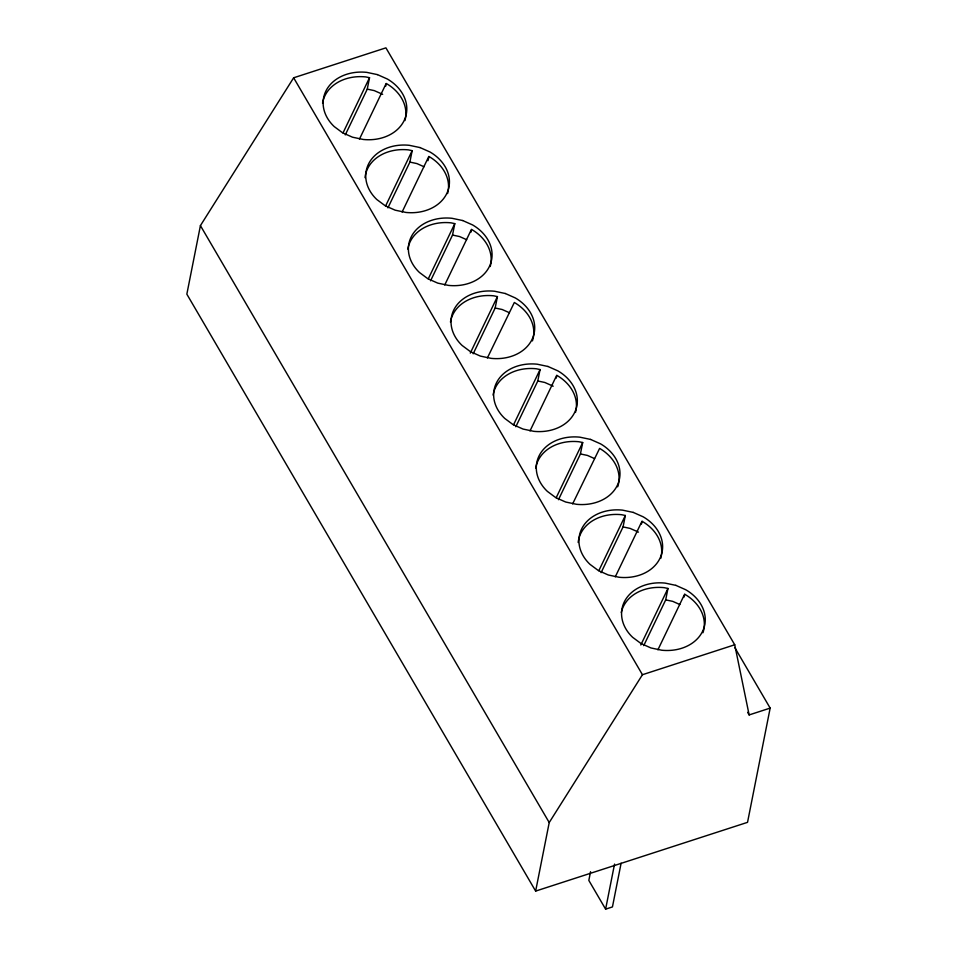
<?xml version="1.0" encoding="UTF-8"?>
<svg xmlns="http://www.w3.org/2000/svg" width="957" height="957" viewBox="0 0 957 957"><rect width="100%" height="100%" fill="white"/><g stroke="black" fill="none" stroke-linecap="round" stroke-linejoin="round"><path stroke-width="1.44" d="M770.158 708.108L749.14 714.927L734.725 644.779L385.922 47.85L293.643 77.792L200.42 225.613L186.842 294.158L535.645 891.087L747.537 822.338L770.158 708.108L734.749 647.506M345.286 134.889L367.261 89.133L369.522 77.708L365.765 76.919A42.144 33.471 11.2 0 0 322.557 103.224M385.611 86.321L386.437 83.582A42.144 33.471 11.2 0 1 404.943 120.594M387.92 207.848L409.895 162.092L412.156 150.668L408.4 149.878A42.144 33.471 11.2 0 0 365 177.643M427.958 160.716L429.071 156.553A42.144 33.471 11.2 0 1 447.577 193.565M430.554 280.82L452.529 235.063L454.79 223.639L451.034 222.837A42.144 33.471 11.2 0 0 407.826 249.155M470.88 232.252L471.705 229.513A42.144 33.471 11.2 0 1 490.211 266.525M473.189 353.779L495.164 308.022L497.425 296.598L493.668 295.809A42.144 33.471 11.2 0 0 450.46 322.114M515.823 426.75L537.798 380.994L540.059 369.569L536.303 368.768A42.144 33.471 11.2 0 0 493.094 395.085M556.149 378.182L556.974 375.443A42.144 33.471 11.2 0 1 575.48 412.455M558.457 499.71L580.432 453.953L582.693 442.529L578.937 441.739A42.144 33.471 11.2 0 0 535.729 468.045M535.645 891.087L549.222 822.542L642.446 674.721L734.725 644.779M601.092 572.669L623.067 526.912L625.328 515.488L621.572 514.699A42.144 33.471 11.2 0 0 578.172 542.463M641.417 524.113L642.243 521.374A42.144 33.471 11.2 0 1 660.749 558.386M590.553 871.695L588.83 880.416L605.614 909.15L612.444 906.937L621.105 863.214M643.726 645.64L665.701 599.883L667.962 588.459L664.206 587.658A42.144 33.471 11.2 0 0 621.272 612.528M605.614 909.15L614.538 864.087M684.052 597.072L684.877 594.333A42.144 33.471 11.2 0 1 702.952 632.744M343.025 132.891L369.522 77.708M359.473 139.064L386.173 83.474M385.659 205.851L412.156 150.668M402.107 212.023L428.808 156.434M428.293 278.81L454.79 223.639M444.742 284.995L471.442 229.393M470.282 353.121L497.425 296.598M487.376 357.954L514.34 302.484A42.144 33.471 11.2 0 1 532.415 340.895M513.562 424.741L540.059 369.569M530.011 430.913L556.711 375.323M556.196 497.712L582.693 442.529M572.645 503.884L599.608 448.402A42.144 33.471 11.2 0 1 617.684 486.814M598.831 570.671L625.328 515.488M615.279 576.844L641.98 521.254M640.819 644.982L667.962 588.459M657.914 649.815L684.614 594.213M367.261 89.133L374.259 90.604L382.656 94.336M409.895 162.092L416.893 163.575L424.035 166.745M452.529 235.063L459.527 236.535L466.669 239.705M495.164 308.022L502.162 309.506L509.303 312.676M537.798 380.994L544.796 382.465L553.194 386.197M580.432 453.953L587.431 455.424L594.572 458.594M623.067 526.912L630.065 528.396L638.463 532.116M665.701 599.883L672.711 601.355L679.841 604.525M747.632 712.343L749.14 714.927M293.643 77.792L642.446 674.721M200.42 225.613L549.222 822.542M377.429 74.61L366.663 72.349A42.144 33.471 11.2 0 0 326.983 89.049A42.144 33.471 11.2 0 0 334.196 126.563L342.582 132.796L352.499 137.198L363.265 139.471A42.144 33.471 11.2 0 0 404.907 118.8A42.144 33.471 11.2 0 0 387.346 79.012L377.429 74.61M420.063 147.581L409.297 145.308A42.144 33.471 11.2 0 0 369.617 162.008A42.144 33.471 11.2 0 0 376.831 199.535L385.216 205.767L395.133 210.169L405.9 212.442A42.144 33.471 11.2 0 0 447.541 191.759A42.144 33.471 11.2 0 0 429.98 151.984L420.063 147.581M462.698 220.541L451.931 218.28A42.144 33.471 11.2 0 0 412.252 234.979A42.144 33.471 11.2 0 0 419.465 272.494L427.851 278.726L437.768 283.128L448.534 285.401A42.144 33.471 11.2 0 0 490.175 264.73A42.144 33.471 11.2 0 0 472.614 224.943L462.698 220.541M505.332 293.512L494.566 291.239A42.144 33.471 11.2 0 0 454.886 307.939A42.144 33.471 11.2 0 0 462.099 345.453L470.485 351.697L480.402 356.1L491.168 358.361A42.144 33.471 11.2 0 0 532.81 337.689A42.144 33.471 11.2 0 0 515.249 297.914L505.332 293.512M547.966 366.471L537.2 364.198A42.144 33.471 11.2 0 0 497.52 380.898A42.144 33.471 11.2 0 0 504.734 418.424L513.119 424.657L523.036 429.059L533.803 431.332A42.144 33.471 11.2 0 0 575.444 410.661A42.144 33.471 11.2 0 0 557.883 370.873L547.966 366.471M590.601 439.43L579.834 437.17A42.144 33.471 11.2 0 0 540.155 453.869A42.144 33.471 11.2 0 0 547.368 491.384L555.754 497.616L565.671 502.018L576.437 504.291A42.144 33.471 11.2 0 0 618.09 483.62A42.144 33.471 11.2 0 0 600.518 443.833L590.601 439.43M633.235 512.402L622.469 510.129A42.144 33.471 11.2 0 0 582.789 526.828A42.144 33.471 11.2 0 0 590.002 564.355L598.4 570.587L608.305 574.99L619.071 577.262A42.144 33.471 11.2 0 0 660.725 556.579A42.144 33.471 11.2 0 0 643.152 516.804L633.235 512.402M675.869 585.361L665.103 583.1A42.144 33.471 11.2 0 0 625.435 599.8A42.144 33.471 11.2 0 0 632.637 637.314L641.034 643.547L650.939 647.949L661.706 650.222A42.144 33.471 11.2 0 0 703.359 629.55A42.144 33.471 11.2 0 0 685.786 589.763L675.869 585.361"/></g></svg>
